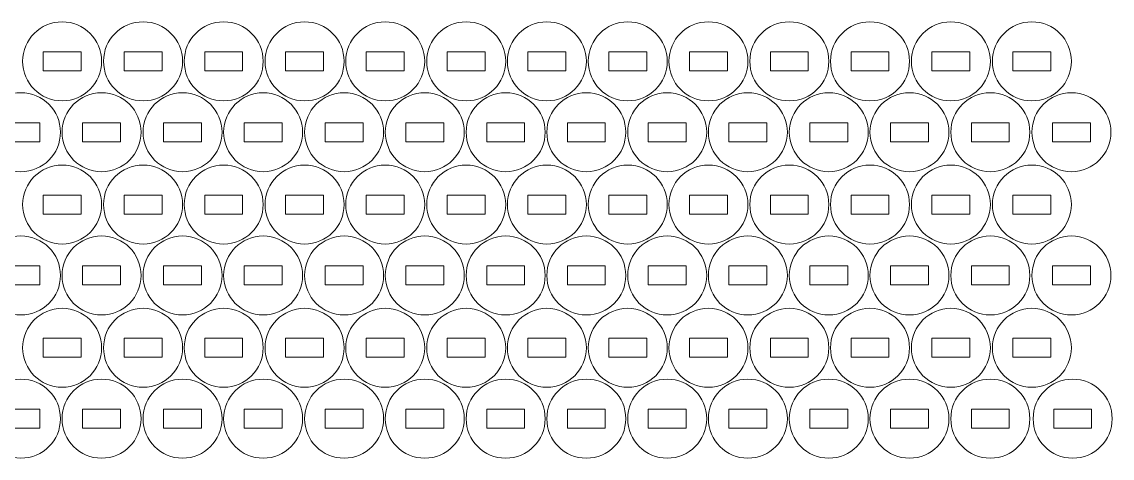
# Model space of a CAD drawing. Header units: millimetres. Extents: x -356 to 356, y -196 to 196.
# Drawn here: x 168.8 to 341.3, y -195.8 to -126.8 of the extents above; entities that cross this region are included whole.
import ezdxf

# ---------------------------------------------------------------- set-up
doc = ezdxf.new("R2010")
doc.units = ezdxf.units.MM
doc.header["$MEASUREMENT"] = 0
doc.layers.add('Camada 1', color=7, linetype='Continuous')

msp = doc.modelspace()

# ---------------------------------------------------------------- linework, layer by layer
at = {"layer": 'Camada 1', "lineweight": 20}
for points in [[(175.1544, -126.773), (178.6061, -126.773), (181.4044, -129.5713), (181.4044, -133.023), (181.4044, -133.023), (181.4044, -136.4747), (178.6061, -139.273), (175.1544, -139.273), (175.1544, -139.273), (171.7027, -139.273), (168.9044, -136.4747), (168.9044, -133.023), (168.9044, -133.023), (168.9044, -129.5713), (171.7027, -126.773), (175.1544, -126.773)], [(187.9593, -126.773), (191.411, -126.773), (194.2093, -129.5713), (194.2093, -133.023), (194.2093, -133.023), (194.2093, -136.4747), (191.411, -139.273), (187.9593, -139.273), (187.9593, -139.273), (184.5076, -139.273), (181.7093, -136.4747), (181.7093, -133.023), (181.7093, -133.023), (181.7093, -129.5713), (184.5076, -126.773), (187.9593, -126.773)], [(200.7198, -126.773), (204.1715, -126.773), (206.9698, -129.5713), (206.9698, -133.023), (206.9698, -133.023), (206.9698, -136.4747), (204.1715, -139.273), (200.7198, -139.273), (200.7198, -139.273), (197.2681, -139.273), (194.4698, -136.4747), (194.4698, -133.023), (194.4698, -133.023), (194.4698, -129.5713), (197.2681, -126.773), (200.7198, -126.773)], [(213.5247, -126.773), (216.9764, -126.773), (219.7747, -129.5713), (219.7747, -133.023), (219.7747, -133.023), (219.7747, -136.4747), (216.9764, -139.273), (213.5247, -139.273), (213.5247, -139.273), (210.073, -139.273), (207.2747, -136.4747), (207.2747, -133.023), (207.2747, -133.023), (207.2747, -129.5713), (210.073, -126.773), (213.5247, -126.773)], [(226.2852, -126.773), (229.7369, -126.773), (232.5352, -129.5713), (232.5352, -133.023), (232.5352, -133.023), (232.5352, -136.4747), (229.7369, -139.273), (226.2852, -139.273), (226.2852, -139.273), (222.8335, -139.273), (220.0352, -136.4747), (220.0352, -133.023), (220.0352, -133.023), (220.0352, -129.5713), (222.8335, -126.773), (226.2852, -126.773)], [(239.0901, -126.773), (242.5418, -126.773), (245.3401, -129.5713), (245.3401, -133.023), (245.3401, -133.023), (245.3401, -136.4747), (242.5418, -139.273), (239.0901, -139.273), (239.0901, -139.273), (235.6384, -139.273), (232.8401, -136.4747), (232.8401, -133.023), (232.8401, -133.023), (232.8401, -129.5713), (235.6384, -126.773), (239.0901, -126.773)], [(251.8506, -126.773), (255.3023, -126.773), (258.1006, -129.5713), (258.1006, -133.023), (258.1006, -133.023), (258.1006, -136.4747), (255.3023, -139.273), (251.8506, -139.273), (251.8506, -139.273), (248.3989, -139.273), (245.6006, -136.4747), (245.6006, -133.023), (245.6006, -133.023), (245.6006, -129.5713), (248.3989, -126.773), (251.8506, -126.773)], [(264.6555, -126.773), (268.1072, -126.773), (270.9055, -129.5713), (270.9055, -133.023), (270.9055, -133.023), (270.9055, -136.4747), (268.1072, -139.273), (264.6555, -139.273), (264.6555, -139.273), (261.2038, -139.273), (258.4055, -136.4747), (258.4055, -133.023), (258.4055, -133.023), (258.4055, -129.5713), (261.2038, -126.773), (264.6555, -126.773)], [(277.416, -126.773), (280.8677, -126.773), (283.666, -129.5713), (283.666, -133.023), (283.666, -133.023), (283.666, -136.4747), (280.8677, -139.273), (277.416, -139.273), (277.416, -139.273), (273.9643, -139.273), (271.166, -136.4747), (271.166, -133.023), (271.166, -133.023), (271.166, -129.5713), (273.9643, -126.773), (277.416, -126.773)], [(290.2209, -126.773), (293.6726, -126.773), (296.4709, -129.5713), (296.4709, -133.023), (296.4709, -133.023), (296.4709, -136.4747), (293.6726, -139.273), (290.2209, -139.273), (290.2209, -139.273), (286.7692, -139.273), (283.9709, -136.4747), (283.9709, -133.023), (283.9709, -133.023), (283.9709, -129.5713), (286.7692, -126.773), (290.2209, -126.773)], [(302.9814, -126.773), (306.4331, -126.773), (309.2314, -129.5713), (309.2314, -133.023), (309.2314, -133.023), (309.2314, -136.4747), (306.4331, -139.273), (302.9814, -139.273), (302.9814, -139.273), (299.5297, -139.273), (296.7314, -136.4747), (296.7314, -133.023), (296.7314, -133.023), (296.7314, -129.5713), (299.5297, -126.773), (302.9814, -126.773)], [(315.7863, -126.773), (319.238, -126.773), (322.0363, -129.5713), (322.0363, -133.023), (322.0363, -133.023), (322.0363, -136.4747), (319.238, -139.273), (315.7863, -139.273), (315.7863, -139.273), (312.3346, -139.273), (309.5363, -136.4747), (309.5363, -133.023), (309.5363, -133.023), (309.5363, -129.5713), (312.3346, -126.773), (315.7863, -126.773)], [(328.6087, -126.773), (332.0604, -126.773), (334.8587, -129.5713), (334.8587, -133.023), (334.8587, -133.023), (334.8587, -136.4747), (332.0604, -139.273), (328.6087, -139.273), (328.6087, -139.273), (325.157, -139.273), (322.3587, -136.4747), (322.3587, -133.023), (322.3587, -133.023), (322.3587, -129.5713), (325.157, -126.773), (328.6087, -126.773)], [(172.1544, -131.523), (172.1544, -131.523), (178.1544, -131.523), (178.1544, -131.523), (178.1544, -131.523), (178.1544, -131.523), (178.1544, -134.523), (178.1544, -134.523), (178.1544, -134.523), (178.1544, -134.523), (172.1544, -134.523), (172.1544, -134.523), (172.1544, -134.523), (172.1544, -134.523), (172.1544, -131.523), (172.1544, -131.523)], [(184.9593, -131.523), (184.9593, -131.523), (190.9593, -131.523), (190.9593, -131.523), (190.9593, -131.523), (190.9593, -131.523), (190.9593, -134.523), (190.9593, -134.523), (190.9593, -134.523), (190.9593, -134.523), (184.9593, -134.523), (184.9593, -134.523), (184.9593, -134.523), (184.9593, -134.523), (184.9593, -131.523), (184.9593, -131.523)], [(197.7198, -131.523), (197.7198, -131.523), (203.7198, -131.523), (203.7198, -131.523), (203.7198, -131.523), (203.7198, -131.523), (203.7198, -134.523), (203.7198, -134.523), (203.7198, -134.523), (203.7198, -134.523), (197.7198, -134.523), (197.7198, -134.523), (197.7198, -134.523), (197.7198, -134.523), (197.7198, -131.523), (197.7198, -131.523)], [(210.5247, -131.523), (210.5247, -131.523), (216.5247, -131.523), (216.5247, -131.523), (216.5247, -131.523), (216.5247, -131.523), (216.5247, -134.523), (216.5247, -134.523), (216.5247, -134.523), (216.5247, -134.523), (210.5247, -134.523), (210.5247, -134.523), (210.5247, -134.523), (210.5247, -134.523), (210.5247, -131.523), (210.5247, -131.523)], [(223.2852, -131.523), (223.2852, -131.523), (229.2852, -131.523), (229.2852, -131.523), (229.2852, -131.523), (229.2852, -131.523), (229.2852, -134.523), (229.2852, -134.523), (229.2852, -134.523), (229.2852, -134.523), (223.2852, -134.523), (223.2852, -134.523), (223.2852, -134.523), (223.2852, -134.523), (223.2852, -131.523), (223.2852, -131.523)], [(236.0901, -131.523), (236.0901, -131.523), (242.0901, -131.523), (242.0901, -131.523), (242.0901, -131.523), (242.0901, -131.523), (242.0901, -134.523), (242.0901, -134.523), (242.0901, -134.523), (242.0901, -134.523), (236.0901, -134.523), (236.0901, -134.523), (236.0901, -134.523), (236.0901, -134.523), (236.0901, -131.523), (236.0901, -131.523)], [(248.8506, -131.523), (248.8506, -131.523), (254.8506, -131.523), (254.8506, -131.523), (254.8506, -131.523), (254.8506, -131.523), (254.8506, -134.523), (254.8506, -134.523), (254.8506, -134.523), (254.8506, -134.523), (248.8506, -134.523), (248.8506, -134.523), (248.8506, -134.523), (248.8506, -134.523), (248.8506, -131.523), (248.8506, -131.523)], [(261.6555, -131.523), (261.6555, -131.523), (267.6555, -131.523), (267.6555, -131.523), (267.6555, -131.523), (267.6555, -131.523), (267.6555, -134.523), (267.6555, -134.523), (267.6555, -134.523), (267.6555, -134.523), (261.6555, -134.523), (261.6555, -134.523), (261.6555, -134.523), (261.6555, -134.523), (261.6555, -131.523), (261.6555, -131.523)], [(274.416, -131.523), (274.416, -131.523), (280.416, -131.523), (280.416, -131.523), (280.416, -131.523), (280.416, -131.523), (280.416, -134.523), (280.416, -134.523), (280.416, -134.523), (280.416, -134.523), (274.416, -134.523), (274.416, -134.523), (274.416, -134.523), (274.416, -134.523), (274.416, -131.523), (274.416, -131.523)], [(287.2209, -131.523), (287.2209, -131.523), (293.2209, -131.523), (293.2209, -131.523), (293.2209, -131.523), (293.2209, -131.523), (293.2209, -134.523), (293.2209, -134.523), (293.2209, -134.523), (293.2209, -134.523), (287.2209, -134.523), (287.2209, -134.523), (287.2209, -134.523), (287.2209, -134.523), (287.2209, -131.523), (287.2209, -131.523)], [(299.9814, -131.523), (299.9814, -131.523), (305.9814, -131.523), (305.9814, -131.523), (305.9814, -131.523), (305.9814, -131.523), (305.9814, -134.523), (305.9814, -134.523), (305.9814, -134.523), (305.9814, -134.523), (299.9814, -134.523), (299.9814, -134.523), (299.9814, -134.523), (299.9814, -134.523), (299.9814, -131.523), (299.9814, -131.523)], [(312.7863, -131.523), (312.7863, -131.523), (318.7863, -131.523), (318.7863, -131.523), (318.7863, -131.523), (318.7863, -131.523), (318.7863, -134.523), (318.7863, -134.523), (318.7863, -134.523), (318.7863, -134.523), (312.7863, -134.523), (312.7863, -134.523), (312.7863, -134.523), (312.7863, -134.523), (312.7863, -131.523), (312.7863, -131.523)], [(325.6087, -131.523), (325.6087, -131.523), (331.6087, -131.523), (331.6087, -131.523), (331.6087, -131.523), (331.6087, -131.523), (331.6087, -134.523), (331.6087, -134.523), (331.6087, -134.523), (331.6087, -134.523), (325.6087, -134.523), (325.6087, -134.523), (325.6087, -134.523), (325.6087, -134.523), (325.6087, -131.523), (325.6087, -131.523)], [(168.6381, -137.9913), (172.0898, -137.9913), (174.8881, -140.7896), (174.8881, -144.2413), (174.8881, -144.2413), (174.8881, -147.693), (172.0898, -150.4913), (168.6381, -150.4913), (168.6381, -150.4913), (165.1864, -150.4913), (162.3881, -147.693), (162.3881, -144.2413), (162.3881, -144.2413), (162.3881, -140.7896), (165.1864, -137.9913), (168.6381, -137.9913)], [(181.3986, -137.9913), (184.8503, -137.9913), (187.6486, -140.7896), (187.6486, -144.2413), (187.6486, -144.2413), (187.6486, -147.693), (184.8503, -150.4913), (181.3986, -150.4913), (181.3986, -150.4913), (177.9469, -150.4913), (175.1486, -147.693), (175.1486, -144.2413), (175.1486, -144.2413), (175.1486, -140.7896), (177.9469, -137.9913), (181.3986, -137.9913)], [(194.2035, -137.9913), (197.6552, -137.9913), (200.4535, -140.7896), (200.4535, -144.2413), (200.4535, -144.2413), (200.4535, -147.693), (197.6552, -150.4913), (194.2035, -150.4913), (194.2035, -150.4913), (190.7518, -150.4913), (187.9535, -147.693), (187.9535, -144.2413), (187.9535, -144.2413), (187.9535, -140.7896), (190.7518, -137.9913), (194.2035, -137.9913)], [(206.964, -137.9913), (210.4157, -137.9913), (213.214, -140.7896), (213.214, -144.2413), (213.214, -144.2413), (213.214, -147.693), (210.4157, -150.4913), (206.964, -150.4913), (206.964, -150.4913), (203.5123, -150.4913), (200.714, -147.693), (200.714, -144.2413), (200.714, -144.2413), (200.714, -140.7896), (203.5123, -137.9913), (206.964, -137.9913)], [(219.7689, -137.9913), (223.2206, -137.9913), (226.0189, -140.7896), (226.0189, -144.2413), (226.0189, -144.2413), (226.0189, -147.693), (223.2206, -150.4913), (219.7689, -150.4913), (219.7689, -150.4913), (216.3172, -150.4913), (213.5189, -147.693), (213.5189, -144.2413), (213.5189, -144.2413), (213.5189, -140.7896), (216.3172, -137.9913), (219.7689, -137.9913)], [(232.5294, -137.9913), (235.9811, -137.9913), (238.7794, -140.7896), (238.7794, -144.2413), (238.7794, -144.2413), (238.7794, -147.693), (235.9811, -150.4913), (232.5294, -150.4913), (232.5294, -150.4913), (229.0777, -150.4913), (226.2794, -147.693), (226.2794, -144.2413), (226.2794, -144.2413), (226.2794, -140.7896), (229.0777, -137.9913), (232.5294, -137.9913)], [(245.3343, -137.9913), (248.786, -137.9913), (251.5843, -140.7896), (251.5843, -144.2413), (251.5843, -144.2413), (251.5843, -147.693), (248.786, -150.4913), (245.3343, -150.4913), (245.3343, -150.4913), (241.8826, -150.4913), (239.0843, -147.693), (239.0843, -144.2413), (239.0843, -144.2413), (239.0843, -140.7896), (241.8826, -137.9913), (245.3343, -137.9913)], [(258.0948, -137.9913), (261.5465, -137.9913), (264.3448, -140.7896), (264.3448, -144.2413), (264.3448, -144.2413), (264.3448, -147.693), (261.5465, -150.4913), (258.0948, -150.4913), (258.0948, -150.4913), (254.6431, -150.4913), (251.8448, -147.693), (251.8448, -144.2413), (251.8448, -144.2413), (251.8448, -140.7896), (254.6431, -137.9913), (258.0948, -137.9913)], [(270.8997, -137.9913), (274.3514, -137.9913), (277.1497, -140.7896), (277.1497, -144.2413), (277.1497, -144.2413), (277.1497, -147.693), (274.3514, -150.4913), (270.8997, -150.4913), (270.8997, -150.4913), (267.448, -150.4913), (264.6497, -147.693), (264.6497, -144.2413), (264.6497, -144.2413), (264.6497, -140.7896), (267.448, -137.9913), (270.8997, -137.9913)], [(283.6602, -137.9913), (287.1119, -137.9913), (289.9102, -140.7896), (289.9102, -144.2413), (289.9102, -144.2413), (289.9102, -147.693), (287.1119, -150.4913), (283.6602, -150.4913), (283.6602, -150.4913), (280.2085, -150.4913), (277.4102, -147.693), (277.4102, -144.2413), (277.4102, -144.2413), (277.4102, -140.7896), (280.2085, -137.9913), (283.6602, -137.9913)], [(296.4651, -137.9913), (299.9168, -137.9913), (302.7151, -140.7896), (302.7151, -144.2413), (302.7151, -144.2413), (302.7151, -147.693), (299.9168, -150.4913), (296.4651, -150.4913), (296.4651, -150.4913), (293.0134, -150.4913), (290.2151, -147.693), (290.2151, -144.2413), (290.2151, -144.2413), (290.2151, -140.7896), (293.0134, -137.9913), (296.4651, -137.9913)], [(309.2256, -137.9913), (312.6773, -137.9913), (315.4756, -140.7896), (315.4756, -144.2413), (315.4756, -144.2413), (315.4756, -147.693), (312.6773, -150.4913), (309.2256, -150.4913), (309.2256, -150.4913), (305.7739, -150.4913), (302.9756, -147.693), (302.9756, -144.2413), (302.9756, -144.2413), (302.9756, -140.7896), (305.7739, -137.9913), (309.2256, -137.9913)], [(322.0305, -137.9913), (325.4822, -137.9913), (328.2805, -140.7896), (328.2805, -144.2413), (328.2805, -144.2413), (328.2805, -147.693), (325.4822, -150.4913), (322.0305, -150.4913), (322.0305, -150.4913), (318.5788, -150.4913), (315.7805, -147.693), (315.7805, -144.2413), (315.7805, -144.2413), (315.7805, -140.7896), (318.5788, -137.9913), (322.0305, -137.9913)], [(334.8529, -137.9913), (338.3046, -137.9913), (341.1029, -140.7896), (341.1029, -144.2413), (341.1029, -144.2413), (341.1029, -147.693), (338.3046, -150.4913), (334.8529, -150.4913), (334.8529, -150.4913), (331.4012, -150.4913), (328.6029, -147.693), (328.6029, -144.2413), (328.6029, -144.2413), (328.6029, -140.7896), (331.4012, -137.9913), (334.8529, -137.9913)], [(165.6381, -142.7413), (165.6381, -142.7413), (171.6381, -142.7413), (171.6381, -142.7413), (171.6381, -142.7413), (171.6381, -142.7413), (171.6381, -145.7413), (171.6381, -145.7413), (171.6381, -145.7413), (171.6381, -145.7413), (165.6381, -145.7413), (165.6381, -145.7413), (165.6381, -145.7413), (165.6381, -145.7413), (165.6381, -142.7413), (165.6381, -142.7413)], [(178.3986, -142.7413), (178.3986, -142.7413), (184.3986, -142.7413), (184.3986, -142.7413), (184.3986, -142.7413), (184.3986, -142.7413), (184.3986, -145.7413), (184.3986, -145.7413), (184.3986, -145.7413), (184.3986, -145.7413), (178.3986, -145.7413), (178.3986, -145.7413), (178.3986, -145.7413), (178.3986, -145.7413), (178.3986, -142.7413), (178.3986, -142.7413)], [(191.2035, -142.7413), (191.2035, -142.7413), (197.2035, -142.7413), (197.2035, -142.7413), (197.2035, -142.7413), (197.2035, -142.7413), (197.2035, -145.7413), (197.2035, -145.7413), (197.2035, -145.7413), (197.2035, -145.7413), (191.2035, -145.7413), (191.2035, -145.7413), (191.2035, -145.7413), (191.2035, -145.7413), (191.2035, -142.7413), (191.2035, -142.7413)], [(203.964, -142.7413), (203.964, -142.7413), (209.964, -142.7413), (209.964, -142.7413), (209.964, -142.7413), (209.964, -142.7413), (209.964, -145.7413), (209.964, -145.7413), (209.964, -145.7413), (209.964, -145.7413), (203.964, -145.7413), (203.964, -145.7413), (203.964, -145.7413), (203.964, -145.7413), (203.964, -142.7413), (203.964, -142.7413)], [(216.7689, -142.7413), (216.7689, -142.7413), (222.7689, -142.7413), (222.7689, -142.7413), (222.7689, -142.7413), (222.7689, -142.7413), (222.7689, -145.7413), (222.7689, -145.7413), (222.7689, -145.7413), (222.7689, -145.7413), (216.7689, -145.7413), (216.7689, -145.7413), (216.7689, -145.7413), (216.7689, -145.7413), (216.7689, -142.7413), (216.7689, -142.7413)], [(229.5294, -142.7413), (229.5294, -142.7413), (235.5294, -142.7413), (235.5294, -142.7413), (235.5294, -142.7413), (235.5294, -142.7413), (235.5294, -145.7413), (235.5294, -145.7413), (235.5294, -145.7413), (235.5294, -145.7413), (229.5294, -145.7413), (229.5294, -145.7413), (229.5294, -145.7413), (229.5294, -145.7413), (229.5294, -142.7413), (229.5294, -142.7413)], [(242.3343, -142.7413), (242.3343, -142.7413), (248.3343, -142.7413), (248.3343, -142.7413), (248.3343, -142.7413), (248.3343, -142.7413), (248.3343, -145.7413), (248.3343, -145.7413), (248.3343, -145.7413), (248.3343, -145.7413), (242.3343, -145.7413), (242.3343, -145.7413), (242.3343, -145.7413), (242.3343, -145.7413), (242.3343, -142.7413), (242.3343, -142.7413)], [(255.0948, -142.7413), (255.0948, -142.7413), (261.0948, -142.7413), (261.0948, -142.7413), (261.0948, -142.7413), (261.0948, -142.7413), (261.0948, -145.7413), (261.0948, -145.7413), (261.0948, -145.7413), (261.0948, -145.7413), (255.0948, -145.7413), (255.0948, -145.7413), (255.0948, -145.7413), (255.0948, -145.7413), (255.0948, -142.7413), (255.0948, -142.7413)], [(267.8997, -142.7413), (267.8997, -142.7413), (273.8997, -142.7413), (273.8997, -142.7413), (273.8997, -142.7413), (273.8997, -142.7413), (273.8997, -145.7413), (273.8997, -145.7413), (273.8997, -145.7413), (273.8997, -145.7413), (267.8997, -145.7413), (267.8997, -145.7413), (267.8997, -145.7413), (267.8997, -145.7413), (267.8997, -142.7413), (267.8997, -142.7413)], [(280.6602, -142.7413), (280.6602, -142.7413), (286.6602, -142.7413), (286.6602, -142.7413), (286.6602, -142.7413), (286.6602, -142.7413), (286.6602, -145.7413), (286.6602, -145.7413), (286.6602, -145.7413), (286.6602, -145.7413), (280.6602, -145.7413), (280.6602, -145.7413), (280.6602, -145.7413), (280.6602, -145.7413), (280.6602, -142.7413), (280.6602, -142.7413)], [(293.4651, -142.7413), (293.4651, -142.7413), (299.4651, -142.7413), (299.4651, -142.7413), (299.4651, -142.7413), (299.4651, -142.7413), (299.4651, -145.7413), (299.4651, -145.7413), (299.4651, -145.7413), (299.4651, -145.7413), (293.4651, -145.7413), (293.4651, -145.7413), (293.4651, -145.7413), (293.4651, -145.7413), (293.4651, -142.7413), (293.4651, -142.7413)], [(306.2256, -142.7413), (306.2256, -142.7413), (312.2256, -142.7413), (312.2256, -142.7413), (312.2256, -142.7413), (312.2256, -142.7413), (312.2256, -145.7413), (312.2256, -145.7413), (312.2256, -145.7413), (312.2256, -145.7413), (306.2256, -145.7413), (306.2256, -145.7413), (306.2256, -145.7413), (306.2256, -145.7413), (306.2256, -142.7413), (306.2256, -142.7413)], [(319.0305, -142.7413), (319.0305, -142.7413), (325.0305, -142.7413), (325.0305, -142.7413), (325.0305, -142.7413), (325.0305, -142.7413), (325.0305, -145.7413), (325.0305, -145.7413), (325.0305, -145.7413), (325.0305, -145.7413), (319.0305, -145.7413), (319.0305, -145.7413), (319.0305, -145.7413), (319.0305, -145.7413), (319.0305, -142.7413), (319.0305, -142.7413)], [(331.8529, -142.7413), (331.8529, -142.7413), (337.8529, -142.7413), (337.8529, -142.7413), (337.8529, -142.7413), (337.8529, -142.7413), (337.8529, -145.7413), (337.8529, -145.7413), (337.8529, -145.7413), (337.8529, -145.7413), (331.8529, -145.7413), (331.8529, -145.7413), (331.8529, -145.7413), (331.8529, -145.7413), (331.8529, -142.7413), (331.8529, -142.7413)], [(175.1544, -149.4396), (178.6061, -149.4396), (181.4044, -152.2379), (181.4044, -155.6896), (181.4044, -155.6896), (181.4044, -159.1413), (178.6061, -161.9396), (175.1544, -161.9396), (175.1544, -161.9396), (171.7027, -161.9396), (168.9044, -159.1413), (168.9044, -155.6896), (168.9044, -155.6896), (168.9044, -152.2379), (171.7027, -149.4396), (175.1544, -149.4396)], [(187.9593, -149.4396), (191.411, -149.4396), (194.2093, -152.2379), (194.2093, -155.6896), (194.2093, -155.6896), (194.2093, -159.1413), (191.411, -161.9396), (187.9593, -161.9396), (187.9593, -161.9396), (184.5076, -161.9396), (181.7093, -159.1413), (181.7093, -155.6896), (181.7093, -155.6896), (181.7093, -152.2379), (184.5076, -149.4396), (187.9593, -149.4396)], [(200.7198, -149.4396), (204.1715, -149.4396), (206.9698, -152.2379), (206.9698, -155.6896), (206.9698, -155.6896), (206.9698, -159.1413), (204.1715, -161.9396), (200.7198, -161.9396), (200.7198, -161.9396), (197.2681, -161.9396), (194.4698, -159.1413), (194.4698, -155.6896), (194.4698, -155.6896), (194.4698, -152.2379), (197.2681, -149.4396), (200.7198, -149.4396)], [(213.5247, -149.4396), (216.9764, -149.4396), (219.7747, -152.2379), (219.7747, -155.6896), (219.7747, -155.6896), (219.7747, -159.1413), (216.9764, -161.9396), (213.5247, -161.9396), (213.5247, -161.9396), (210.073, -161.9396), (207.2747, -159.1413), (207.2747, -155.6896), (207.2747, -155.6896), (207.2747, -152.2379), (210.073, -149.4396), (213.5247, -149.4396)], [(226.2852, -149.4396), (229.7369, -149.4396), (232.5352, -152.2379), (232.5352, -155.6896), (232.5352, -155.6896), (232.5352, -159.1413), (229.7369, -161.9396), (226.2852, -161.9396), (226.2852, -161.9396), (222.8335, -161.9396), (220.0352, -159.1413), (220.0352, -155.6896), (220.0352, -155.6896), (220.0352, -152.2379), (222.8335, -149.4396), (226.2852, -149.4396)], [(239.0901, -149.4396), (242.5418, -149.4396), (245.3401, -152.2379), (245.3401, -155.6896), (245.3401, -155.6896), (245.3401, -159.1413), (242.5418, -161.9396), (239.0901, -161.9396), (239.0901, -161.9396), (235.6384, -161.9396), (232.8401, -159.1413), (232.8401, -155.6896), (232.8401, -155.6896), (232.8401, -152.2379), (235.6384, -149.4396), (239.0901, -149.4396)], [(251.8506, -149.4396), (255.3023, -149.4396), (258.1006, -152.2379), (258.1006, -155.6896), (258.1006, -155.6896), (258.1006, -159.1413), (255.3023, -161.9396), (251.8506, -161.9396), (251.8506, -161.9396), (248.3989, -161.9396), (245.6006, -159.1413), (245.6006, -155.6896), (245.6006, -155.6896), (245.6006, -152.2379), (248.3989, -149.4396), (251.8506, -149.4396)], [(264.6555, -149.4396), (268.1072, -149.4396), (270.9055, -152.2379), (270.9055, -155.6896), (270.9055, -155.6896), (270.9055, -159.1413), (268.1072, -161.9396), (264.6555, -161.9396), (264.6555, -161.9396), (261.2038, -161.9396), (258.4055, -159.1413), (258.4055, -155.6896), (258.4055, -155.6896), (258.4055, -152.2379), (261.2038, -149.4396), (264.6555, -149.4396)], [(277.416, -149.4396), (280.8677, -149.4396), (283.666, -152.2379), (283.666, -155.6896), (283.666, -155.6896), (283.666, -159.1413), (280.8677, -161.9396), (277.416, -161.9396), (277.416, -161.9396), (273.9643, -161.9396), (271.166, -159.1413), (271.166, -155.6896), (271.166, -155.6896), (271.166, -152.2379), (273.9643, -149.4396), (277.416, -149.4396)], [(290.2209, -149.4396), (293.6726, -149.4396), (296.4709, -152.2379), (296.4709, -155.6896), (296.4709, -155.6896), (296.4709, -159.1413), (293.6726, -161.9396), (290.2209, -161.9396), (290.2209, -161.9396), (286.7692, -161.9396), (283.9709, -159.1413), (283.9709, -155.6896), (283.9709, -155.6896), (283.9709, -152.2379), (286.7692, -149.4396), (290.2209, -149.4396)], [(302.9814, -149.4396), (306.4331, -149.4396), (309.2314, -152.2379), (309.2314, -155.6896), (309.2314, -155.6896), (309.2314, -159.1413), (306.4331, -161.9396), (302.9814, -161.9396), (302.9814, -161.9396), (299.5297, -161.9396), (296.7314, -159.1413), (296.7314, -155.6896), (296.7314, -155.6896), (296.7314, -152.2379), (299.5297, -149.4396), (302.9814, -149.4396)], [(315.7863, -149.4396), (319.238, -149.4396), (322.0363, -152.2379), (322.0363, -155.6896), (322.0363, -155.6896), (322.0363, -159.1413), (319.238, -161.9396), (315.7863, -161.9396), (315.7863, -161.9396), (312.3346, -161.9396), (309.5363, -159.1413), (309.5363, -155.6896), (309.5363, -155.6896), (309.5363, -152.2379), (312.3346, -149.4396), (315.7863, -149.4396)], [(328.6087, -149.4396), (332.0604, -149.4396), (334.8587, -152.2379), (334.8587, -155.6896), (334.8587, -155.6896), (334.8587, -159.1413), (332.0604, -161.9396), (328.6087, -161.9396), (328.6087, -161.9396), (325.157, -161.9396), (322.3587, -159.1413), (322.3587, -155.6896), (322.3587, -155.6896), (322.3587, -152.2379), (325.157, -149.4396), (328.6087, -149.4396)], [(172.1544, -154.1896), (172.1544, -154.1896), (178.1544, -154.1896), (178.1544, -154.1896), (178.1544, -154.1896), (178.1544, -154.1896), (178.1544, -157.1896), (178.1544, -157.1896), (178.1544, -157.1896), (178.1544, -157.1896), (172.1544, -157.1896), (172.1544, -157.1896), (172.1544, -157.1896), (172.1544, -157.1896), (172.1544, -154.1896), (172.1544, -154.1896)], [(184.9593, -154.1896), (184.9593, -154.1896), (190.9593, -154.1896), (190.9593, -154.1896), (190.9593, -154.1896), (190.9593, -154.1896), (190.9593, -157.1896), (190.9593, -157.1896), (190.9593, -157.1896), (190.9593, -157.1896), (184.9593, -157.1896), (184.9593, -157.1896), (184.9593, -157.1896), (184.9593, -157.1896), (184.9593, -154.1896), (184.9593, -154.1896)], [(197.7198, -154.1896), (197.7198, -154.1896), (203.7198, -154.1896), (203.7198, -154.1896), (203.7198, -154.1896), (203.7198, -154.1896), (203.7198, -157.1896), (203.7198, -157.1896), (203.7198, -157.1896), (203.7198, -157.1896), (197.7198, -157.1896), (197.7198, -157.1896), (197.7198, -157.1896), (197.7198, -157.1896), (197.7198, -154.1896), (197.7198, -154.1896)], [(210.5247, -154.1896), (210.5247, -154.1896), (216.5247, -154.1896), (216.5247, -154.1896), (216.5247, -154.1896), (216.5247, -154.1896), (216.5247, -157.1896), (216.5247, -157.1896), (216.5247, -157.1896), (216.5247, -157.1896), (210.5247, -157.1896), (210.5247, -157.1896), (210.5247, -157.1896), (210.5247, -157.1896), (210.5247, -154.1896), (210.5247, -154.1896)], [(223.2852, -154.1896), (223.2852, -154.1896), (229.2852, -154.1896), (229.2852, -154.1896), (229.2852, -154.1896), (229.2852, -154.1896), (229.2852, -157.1896), (229.2852, -157.1896), (229.2852, -157.1896), (229.2852, -157.1896), (223.2852, -157.1896), (223.2852, -157.1896), (223.2852, -157.1896), (223.2852, -157.1896), (223.2852, -154.1896), (223.2852, -154.1896)], [(236.0901, -154.1896), (236.0901, -154.1896), (242.0901, -154.1896), (242.0901, -154.1896), (242.0901, -154.1896), (242.0901, -154.1896), (242.0901, -157.1896), (242.0901, -157.1896), (242.0901, -157.1896), (242.0901, -157.1896), (236.0901, -157.1896), (236.0901, -157.1896), (236.0901, -157.1896), (236.0901, -157.1896), (236.0901, -154.1896), (236.0901, -154.1896)], [(248.8506, -154.1896), (248.8506, -154.1896), (254.8506, -154.1896), (254.8506, -154.1896), (254.8506, -154.1896), (254.8506, -154.1896), (254.8506, -157.1896), (254.8506, -157.1896), (254.8506, -157.1896), (254.8506, -157.1896), (248.8506, -157.1896), (248.8506, -157.1896), (248.8506, -157.1896), (248.8506, -157.1896), (248.8506, -154.1896), (248.8506, -154.1896)], [(261.6555, -154.1896), (261.6555, -154.1896), (267.6555, -154.1896), (267.6555, -154.1896), (267.6555, -154.1896), (267.6555, -154.1896), (267.6555, -157.1896), (267.6555, -157.1896), (267.6555, -157.1896), (267.6555, -157.1896), (261.6555, -157.1896), (261.6555, -157.1896), (261.6555, -157.1896), (261.6555, -157.1896), (261.6555, -154.1896), (261.6555, -154.1896)], [(274.416, -154.1896), (274.416, -154.1896), (280.416, -154.1896), (280.416, -154.1896), (280.416, -154.1896), (280.416, -154.1896), (280.416, -157.1896), (280.416, -157.1896), (280.416, -157.1896), (280.416, -157.1896), (274.416, -157.1896), (274.416, -157.1896), (274.416, -157.1896), (274.416, -157.1896), (274.416, -154.1896), (274.416, -154.1896)], [(287.2209, -154.1896), (287.2209, -154.1896), (293.2209, -154.1896), (293.2209, -154.1896), (293.2209, -154.1896), (293.2209, -154.1896), (293.2209, -157.1896), (293.2209, -157.1896), (293.2209, -157.1896), (293.2209, -157.1896), (287.2209, -157.1896), (287.2209, -157.1896), (287.2209, -157.1896), (287.2209, -157.1896), (287.2209, -154.1896), (287.2209, -154.1896)], [(299.9814, -154.1896), (299.9814, -154.1896), (305.9814, -154.1896), (305.9814, -154.1896), (305.9814, -154.1896), (305.9814, -154.1896), (305.9814, -157.1896), (305.9814, -157.1896), (305.9814, -157.1896), (305.9814, -157.1896), (299.9814, -157.1896), (299.9814, -157.1896), (299.9814, -157.1896), (299.9814, -157.1896), (299.9814, -154.1896), (299.9814, -154.1896)], [(312.7863, -154.1896), (312.7863, -154.1896), (318.7863, -154.1896), (318.7863, -154.1896), (318.7863, -154.1896), (318.7863, -154.1896), (318.7863, -157.1896), (318.7863, -157.1896), (318.7863, -157.1896), (318.7863, -157.1896), (312.7863, -157.1896), (312.7863, -157.1896), (312.7863, -157.1896), (312.7863, -157.1896), (312.7863, -154.1896), (312.7863, -154.1896)], [(325.6087, -154.1896), (325.6087, -154.1896), (331.6087, -154.1896), (331.6087, -154.1896), (331.6087, -154.1896), (331.6087, -154.1896), (331.6087, -157.1896), (331.6087, -157.1896), (331.6087, -157.1896), (331.6087, -157.1896), (325.6087, -157.1896), (325.6087, -157.1896), (325.6087, -157.1896), (325.6087, -157.1896), (325.6087, -154.1896), (325.6087, -154.1896)], [(168.6381, -160.6579), (172.0898, -160.6579), (174.8881, -163.4562), (174.8881, -166.9079), (174.8881, -166.9079), (174.8881, -170.3596), (172.0898, -173.1579), (168.6381, -173.1579), (168.6381, -173.1579), (165.1864, -173.1579), (162.3881, -170.3596), (162.3881, -166.9079), (162.3881, -166.9079), (162.3881, -163.4562), (165.1864, -160.6579), (168.6381, -160.6579)], [(181.3986, -160.6579), (184.8503, -160.6579), (187.6486, -163.4562), (187.6486, -166.9079), (187.6486, -166.9079), (187.6486, -170.3596), (184.8503, -173.1579), (181.3986, -173.1579), (181.3986, -173.1579), (177.9469, -173.1579), (175.1486, -170.3596), (175.1486, -166.9079), (175.1486, -166.9079), (175.1486, -163.4562), (177.9469, -160.6579), (181.3986, -160.6579)], [(194.2035, -160.6579), (197.6552, -160.6579), (200.4535, -163.4562), (200.4535, -166.9079), (200.4535, -166.9079), (200.4535, -170.3596), (197.6552, -173.1579), (194.2035, -173.1579), (194.2035, -173.1579), (190.7518, -173.1579), (187.9535, -170.3596), (187.9535, -166.9079), (187.9535, -166.9079), (187.9535, -163.4562), (190.7518, -160.6579), (194.2035, -160.6579)], [(206.964, -160.6579), (210.4157, -160.6579), (213.214, -163.4562), (213.214, -166.9079), (213.214, -166.9079), (213.214, -170.3596), (210.4157, -173.1579), (206.964, -173.1579), (206.964, -173.1579), (203.5123, -173.1579), (200.714, -170.3596), (200.714, -166.9079), (200.714, -166.9079), (200.714, -163.4562), (203.5123, -160.6579), (206.964, -160.6579)], [(219.7689, -160.6579), (223.2206, -160.6579), (226.0189, -163.4562), (226.0189, -166.9079), (226.0189, -166.9079), (226.0189, -170.3596), (223.2206, -173.1579), (219.7689, -173.1579), (219.7689, -173.1579), (216.3172, -173.1579), (213.5189, -170.3596), (213.5189, -166.9079), (213.5189, -166.9079), (213.5189, -163.4562), (216.3172, -160.6579), (219.7689, -160.6579)], [(232.5294, -160.6579), (235.9811, -160.6579), (238.7794, -163.4562), (238.7794, -166.9079), (238.7794, -166.9079), (238.7794, -170.3596), (235.9811, -173.1579), (232.5294, -173.1579), (232.5294, -173.1579), (229.0777, -173.1579), (226.2794, -170.3596), (226.2794, -166.9079), (226.2794, -166.9079), (226.2794, -163.4562), (229.0777, -160.6579), (232.5294, -160.6579)], [(245.3343, -160.6579), (248.786, -160.6579), (251.5843, -163.4562), (251.5843, -166.9079), (251.5843, -166.9079), (251.5843, -170.3596), (248.786, -173.1579), (245.3343, -173.1579), (245.3343, -173.1579), (241.8826, -173.1579), (239.0843, -170.3596), (239.0843, -166.9079), (239.0843, -166.9079), (239.0843, -163.4562), (241.8826, -160.6579), (245.3343, -160.6579)], [(258.0948, -160.6579), (261.5465, -160.6579), (264.3448, -163.4562), (264.3448, -166.9079), (264.3448, -166.9079), (264.3448, -170.3596), (261.5465, -173.1579), (258.0948, -173.1579), (258.0948, -173.1579), (254.6431, -173.1579), (251.8448, -170.3596), (251.8448, -166.9079), (251.8448, -166.9079), (251.8448, -163.4562), (254.6431, -160.6579), (258.0948, -160.6579)], [(270.8997, -160.6579), (274.3514, -160.6579), (277.1497, -163.4562), (277.1497, -166.9079), (277.1497, -166.9079), (277.1497, -170.3596), (274.3514, -173.1579), (270.8997, -173.1579), (270.8997, -173.1579), (267.448, -173.1579), (264.6497, -170.3596), (264.6497, -166.9079), (264.6497, -166.9079), (264.6497, -163.4562), (267.448, -160.6579), (270.8997, -160.6579)], [(283.6602, -160.6579), (287.1119, -160.6579), (289.9102, -163.4562), (289.9102, -166.9079), (289.9102, -166.9079), (289.9102, -170.3596), (287.1119, -173.1579), (283.6602, -173.1579), (283.6602, -173.1579), (280.2085, -173.1579), (277.4102, -170.3596), (277.4102, -166.9079), (277.4102, -166.9079), (277.4102, -163.4562), (280.2085, -160.6579), (283.6602, -160.6579)], [(296.4651, -160.6579), (299.9168, -160.6579), (302.7151, -163.4562), (302.7151, -166.9079), (302.7151, -166.9079), (302.7151, -170.3596), (299.9168, -173.1579), (296.4651, -173.1579), (296.4651, -173.1579), (293.0134, -173.1579), (290.2151, -170.3596), (290.2151, -166.9079), (290.2151, -166.9079), (290.2151, -163.4562), (293.0134, -160.6579), (296.4651, -160.6579)], [(309.2256, -160.6579), (312.6773, -160.6579), (315.4756, -163.4562), (315.4756, -166.9079), (315.4756, -166.9079), (315.4756, -170.3596), (312.6773, -173.1579), (309.2256, -173.1579), (309.2256, -173.1579), (305.7739, -173.1579), (302.9756, -170.3596), (302.9756, -166.9079), (302.9756, -166.9079), (302.9756, -163.4562), (305.7739, -160.6579), (309.2256, -160.6579)], [(322.0305, -160.6579), (325.4822, -160.6579), (328.2805, -163.4562), (328.2805, -166.9079), (328.2805, -166.9079), (328.2805, -170.3596), (325.4822, -173.1579), (322.0305, -173.1579), (322.0305, -173.1579), (318.5788, -173.1579), (315.7805, -170.3596), (315.7805, -166.9079), (315.7805, -166.9079), (315.7805, -163.4562), (318.5788, -160.6579), (322.0305, -160.6579)], [(334.8529, -160.6579), (338.3046, -160.6579), (341.1029, -163.4562), (341.1029, -166.9079), (341.1029, -166.9079), (341.1029, -170.3596), (338.3046, -173.1579), (334.8529, -173.1579), (334.8529, -173.1579), (331.4012, -173.1579), (328.6029, -170.3596), (328.6029, -166.9079), (328.6029, -166.9079), (328.6029, -163.4562), (331.4012, -160.6579), (334.8529, -160.6579)], [(165.6381, -165.4079), (165.6381, -165.4079), (171.6381, -165.4079), (171.6381, -165.4079), (171.6381, -165.4079), (171.6381, -165.4079), (171.6381, -168.4079), (171.6381, -168.4079), (171.6381, -168.4079), (171.6381, -168.4079), (165.6381, -168.4079), (165.6381, -168.4079), (165.6381, -168.4079), (165.6381, -168.4079), (165.6381, -165.4079), (165.6381, -165.4079)], [(178.3986, -165.4079), (178.3986, -165.4079), (184.3986, -165.4079), (184.3986, -165.4079), (184.3986, -165.4079), (184.3986, -165.4079), (184.3986, -168.4079), (184.3986, -168.4079), (184.3986, -168.4079), (184.3986, -168.4079), (178.3986, -168.4079), (178.3986, -168.4079), (178.3986, -168.4079), (178.3986, -168.4079), (178.3986, -165.4079), (178.3986, -165.4079)], [(191.2035, -165.4079), (191.2035, -165.4079), (197.2035, -165.4079), (197.2035, -165.4079), (197.2035, -165.4079), (197.2035, -165.4079), (197.2035, -168.4079), (197.2035, -168.4079), (197.2035, -168.4079), (197.2035, -168.4079), (191.2035, -168.4079), (191.2035, -168.4079), (191.2035, -168.4079), (191.2035, -168.4079), (191.2035, -165.4079), (191.2035, -165.4079)], [(203.964, -165.4079), (203.964, -165.4079), (209.964, -165.4079), (209.964, -165.4079), (209.964, -165.4079), (209.964, -165.4079), (209.964, -168.4079), (209.964, -168.4079), (209.964, -168.4079), (209.964, -168.4079), (203.964, -168.4079), (203.964, -168.4079), (203.964, -168.4079), (203.964, -168.4079), (203.964, -165.4079), (203.964, -165.4079)], [(216.7689, -165.4079), (216.7689, -165.4079), (222.7689, -165.4079), (222.7689, -165.4079), (222.7689, -165.4079), (222.7689, -165.4079), (222.7689, -168.4079), (222.7689, -168.4079), (222.7689, -168.4079), (222.7689, -168.4079), (216.7689, -168.4079), (216.7689, -168.4079), (216.7689, -168.4079), (216.7689, -168.4079), (216.7689, -165.4079), (216.7689, -165.4079)], [(229.5294, -165.4079), (229.5294, -165.4079), (235.5294, -165.4079), (235.5294, -165.4079), (235.5294, -165.4079), (235.5294, -165.4079), (235.5294, -168.4079), (235.5294, -168.4079), (235.5294, -168.4079), (235.5294, -168.4079), (229.5294, -168.4079), (229.5294, -168.4079), (229.5294, -168.4079), (229.5294, -168.4079), (229.5294, -165.4079), (229.5294, -165.4079)], [(242.3343, -165.4079), (242.3343, -165.4079), (248.3343, -165.4079), (248.3343, -165.4079), (248.3343, -165.4079), (248.3343, -165.4079), (248.3343, -168.4079), (248.3343, -168.4079), (248.3343, -168.4079), (248.3343, -168.4079), (242.3343, -168.4079), (242.3343, -168.4079), (242.3343, -168.4079), (242.3343, -168.4079), (242.3343, -165.4079), (242.3343, -165.4079)], [(255.0948, -165.4079), (255.0948, -165.4079), (261.0948, -165.4079), (261.0948, -165.4079), (261.0948, -165.4079), (261.0948, -165.4079), (261.0948, -168.4079), (261.0948, -168.4079), (261.0948, -168.4079), (261.0948, -168.4079), (255.0948, -168.4079), (255.0948, -168.4079), (255.0948, -168.4079), (255.0948, -168.4079), (255.0948, -165.4079), (255.0948, -165.4079)], [(267.8997, -165.4079), (267.8997, -165.4079), (273.8997, -165.4079), (273.8997, -165.4079), (273.8997, -165.4079), (273.8997, -165.4079), (273.8997, -168.4079), (273.8997, -168.4079), (273.8997, -168.4079), (273.8997, -168.4079), (267.8997, -168.4079), (267.8997, -168.4079), (267.8997, -168.4079), (267.8997, -168.4079), (267.8997, -165.4079), (267.8997, -165.4079)], [(280.6602, -165.4079), (280.6602, -165.4079), (286.6602, -165.4079), (286.6602, -165.4079), (286.6602, -165.4079), (286.6602, -165.4079), (286.6602, -168.4079), (286.6602, -168.4079), (286.6602, -168.4079), (286.6602, -168.4079), (280.6602, -168.4079), (280.6602, -168.4079), (280.6602, -168.4079), (280.6602, -168.4079), (280.6602, -165.4079), (280.6602, -165.4079)], [(293.4651, -165.4079), (293.4651, -165.4079), (299.4651, -165.4079), (299.4651, -165.4079), (299.4651, -165.4079), (299.4651, -165.4079), (299.4651, -168.4079), (299.4651, -168.4079), (299.4651, -168.4079), (299.4651, -168.4079), (293.4651, -168.4079), (293.4651, -168.4079), (293.4651, -168.4079), (293.4651, -168.4079), (293.4651, -165.4079), (293.4651, -165.4079)], [(306.2256, -165.4079), (306.2256, -165.4079), (312.2256, -165.4079), (312.2256, -165.4079), (312.2256, -165.4079), (312.2256, -165.4079), (312.2256, -168.4079), (312.2256, -168.4079), (312.2256, -168.4079), (312.2256, -168.4079), (306.2256, -168.4079), (306.2256, -168.4079), (306.2256, -168.4079), (306.2256, -168.4079), (306.2256, -165.4079), (306.2256, -165.4079)], [(319.0305, -165.4079), (319.0305, -165.4079), (325.0305, -165.4079), (325.0305, -165.4079), (325.0305, -165.4079), (325.0305, -165.4079), (325.0305, -168.4079), (325.0305, -168.4079), (325.0305, -168.4079), (325.0305, -168.4079), (319.0305, -168.4079), (319.0305, -168.4079), (319.0305, -168.4079), (319.0305, -168.4079), (319.0305, -165.4079), (319.0305, -165.4079)], [(331.8529, -165.4079), (331.8529, -165.4079), (337.8529, -165.4079), (337.8529, -165.4079), (337.8529, -165.4079), (337.8529, -165.4079), (337.8529, -168.4079), (337.8529, -168.4079), (337.8529, -168.4079), (337.8529, -168.4079), (331.8529, -168.4079), (331.8529, -168.4079), (331.8529, -168.4079), (331.8529, -168.4079), (331.8529, -165.4079), (331.8529, -165.4079)], [(175.1544, -172.1062), (178.6061, -172.1062), (181.4044, -174.9045), (181.4044, -178.3562), (181.4044, -178.3562), (181.4044, -181.8079), (178.6061, -184.6062), (175.1544, -184.6062), (175.1544, -184.6062), (171.7027, -184.6062), (168.9044, -181.8079), (168.9044, -178.3562), (168.9044, -178.3562), (168.9044, -174.9045), (171.7027, -172.1062), (175.1544, -172.1062)], [(187.9593, -172.1062), (191.411, -172.1062), (194.2093, -174.9045), (194.2093, -178.3562), (194.2093, -178.3562), (194.2093, -181.8079), (191.411, -184.6062), (187.9593, -184.6062), (187.9593, -184.6062), (184.5076, -184.6062), (181.7093, -181.8079), (181.7093, -178.3562), (181.7093, -178.3562), (181.7093, -174.9045), (184.5076, -172.1062), (187.9593, -172.1062)], [(200.7198, -172.1062), (204.1715, -172.1062), (206.9698, -174.9045), (206.9698, -178.3562), (206.9698, -178.3562), (206.9698, -181.8079), (204.1715, -184.6062), (200.7198, -184.6062), (200.7198, -184.6062), (197.2681, -184.6062), (194.4698, -181.8079), (194.4698, -178.3562), (194.4698, -178.3562), (194.4698, -174.9045), (197.2681, -172.1062), (200.7198, -172.1062)], [(213.5247, -172.1062), (216.9764, -172.1062), (219.7747, -174.9045), (219.7747, -178.3562), (219.7747, -178.3562), (219.7747, -181.8079), (216.9764, -184.6062), (213.5247, -184.6062), (213.5247, -184.6062), (210.073, -184.6062), (207.2747, -181.8079), (207.2747, -178.3562), (207.2747, -178.3562), (207.2747, -174.9045), (210.073, -172.1062), (213.5247, -172.1062)], [(226.2852, -172.1062), (229.7369, -172.1062), (232.5352, -174.9045), (232.5352, -178.3562), (232.5352, -178.3562), (232.5352, -181.8079), (229.7369, -184.6062), (226.2852, -184.6062), (226.2852, -184.6062), (222.8335, -184.6062), (220.0352, -181.8079), (220.0352, -178.3562), (220.0352, -178.3562), (220.0352, -174.9045), (222.8335, -172.1062), (226.2852, -172.1062)], [(239.0901, -172.1062), (242.5418, -172.1062), (245.3401, -174.9045), (245.3401, -178.3562), (245.3401, -178.3562), (245.3401, -181.8079), (242.5418, -184.6062), (239.0901, -184.6062), (239.0901, -184.6062), (235.6384, -184.6062), (232.8401, -181.8079), (232.8401, -178.3562), (232.8401, -178.3562), (232.8401, -174.9045), (235.6384, -172.1062), (239.0901, -172.1062)], [(251.8506, -172.1062), (255.3023, -172.1062), (258.1006, -174.9045), (258.1006, -178.3562), (258.1006, -178.3562), (258.1006, -181.8079), (255.3023, -184.6062), (251.8506, -184.6062), (251.8506, -184.6062), (248.3989, -184.6062), (245.6006, -181.8079), (245.6006, -178.3562), (245.6006, -178.3562), (245.6006, -174.9045), (248.3989, -172.1062), (251.8506, -172.1062)], [(264.6555, -172.1062), (268.1072, -172.1062), (270.9055, -174.9045), (270.9055, -178.3562), (270.9055, -178.3562), (270.9055, -181.8079), (268.1072, -184.6062), (264.6555, -184.6062), (264.6555, -184.6062), (261.2038, -184.6062), (258.4055, -181.8079), (258.4055, -178.3562), (258.4055, -178.3562), (258.4055, -174.9045), (261.2038, -172.1062), (264.6555, -172.1062)], [(277.416, -172.1062), (280.8677, -172.1062), (283.666, -174.9045), (283.666, -178.3562), (283.666, -178.3562), (283.666, -181.8079), (280.8677, -184.6062), (277.416, -184.6062), (277.416, -184.6062), (273.9643, -184.6062), (271.166, -181.8079), (271.166, -178.3562), (271.166, -178.3562), (271.166, -174.9045), (273.9643, -172.1062), (277.416, -172.1062)], [(290.2209, -172.1062), (293.6726, -172.1062), (296.4709, -174.9045), (296.4709, -178.3562), (296.4709, -178.3562), (296.4709, -181.8079), (293.6726, -184.6062), (290.2209, -184.6062), (290.2209, -184.6062), (286.7692, -184.6062), (283.9709, -181.8079), (283.9709, -178.3562), (283.9709, -178.3562), (283.9709, -174.9045), (286.7692, -172.1062), (290.2209, -172.1062)], [(302.9814, -172.1062), (306.4331, -172.1062), (309.2314, -174.9045), (309.2314, -178.3562), (309.2314, -178.3562), (309.2314, -181.8079), (306.4331, -184.6062), (302.9814, -184.6062), (302.9814, -184.6062), (299.5297, -184.6062), (296.7314, -181.8079), (296.7314, -178.3562), (296.7314, -178.3562), (296.7314, -174.9045), (299.5297, -172.1062), (302.9814, -172.1062)], [(315.7863, -172.1062), (319.238, -172.1062), (322.0363, -174.9045), (322.0363, -178.3562), (322.0363, -178.3562), (322.0363, -181.8079), (319.238, -184.6062), (315.7863, -184.6062), (315.7863, -184.6062), (312.3346, -184.6062), (309.5363, -181.8079), (309.5363, -178.3562), (309.5363, -178.3562), (309.5363, -174.9045), (312.3346, -172.1062), (315.7863, -172.1062)], [(328.6087, -172.1062), (332.0604, -172.1062), (334.8587, -174.9045), (334.8587, -178.3562), (334.8587, -178.3562), (334.8587, -181.8079), (332.0604, -184.6062), (328.6087, -184.6062), (328.6087, -184.6062), (325.157, -184.6062), (322.3587, -181.8079), (322.3587, -178.3562), (322.3587, -178.3562), (322.3587, -174.9045), (325.157, -172.1062), (328.6087, -172.1062)], [(172.1544, -176.8562), (172.1544, -176.8562), (178.1544, -176.8562), (178.1544, -176.8562), (178.1544, -176.8562), (178.1544, -176.8562), (178.1544, -179.8562), (178.1544, -179.8562), (178.1544, -179.8562), (178.1544, -179.8562), (172.1544, -179.8562), (172.1544, -179.8562), (172.1544, -179.8562), (172.1544, -179.8562), (172.1544, -176.8562), (172.1544, -176.8562)], [(184.9593, -176.8562), (184.9593, -176.8562), (190.9593, -176.8562), (190.9593, -176.8562), (190.9593, -176.8562), (190.9593, -176.8562), (190.9593, -179.8562), (190.9593, -179.8562), (190.9593, -179.8562), (190.9593, -179.8562), (184.9593, -179.8562), (184.9593, -179.8562), (184.9593, -179.8562), (184.9593, -179.8562), (184.9593, -176.8562), (184.9593, -176.8562)], [(197.7198, -176.8562), (197.7198, -176.8562), (203.7198, -176.8562), (203.7198, -176.8562), (203.7198, -176.8562), (203.7198, -176.8562), (203.7198, -179.8562), (203.7198, -179.8562), (203.7198, -179.8562), (203.7198, -179.8562), (197.7198, -179.8562), (197.7198, -179.8562), (197.7198, -179.8562), (197.7198, -179.8562), (197.7198, -176.8562), (197.7198, -176.8562)], [(210.5247, -176.8562), (210.5247, -176.8562), (216.5247, -176.8562), (216.5247, -176.8562), (216.5247, -176.8562), (216.5247, -176.8562), (216.5247, -179.8562), (216.5247, -179.8562), (216.5247, -179.8562), (216.5247, -179.8562), (210.5247, -179.8562), (210.5247, -179.8562), (210.5247, -179.8562), (210.5247, -179.8562), (210.5247, -176.8562), (210.5247, -176.8562)], [(223.2852, -176.8562), (223.2852, -176.8562), (229.2852, -176.8562), (229.2852, -176.8562), (229.2852, -176.8562), (229.2852, -176.8562), (229.2852, -179.8562), (229.2852, -179.8562), (229.2852, -179.8562), (229.2852, -179.8562), (223.2852, -179.8562), (223.2852, -179.8562), (223.2852, -179.8562), (223.2852, -179.8562), (223.2852, -176.8562), (223.2852, -176.8562)], [(236.0901, -176.8562), (236.0901, -176.8562), (242.0901, -176.8562), (242.0901, -176.8562), (242.0901, -176.8562), (242.0901, -176.8562), (242.0901, -179.8562), (242.0901, -179.8562), (242.0901, -179.8562), (242.0901, -179.8562), (236.0901, -179.8562), (236.0901, -179.8562), (236.0901, -179.8562), (236.0901, -179.8562), (236.0901, -176.8562), (236.0901, -176.8562)], [(248.8506, -176.8562), (248.8506, -176.8562), (254.8506, -176.8562), (254.8506, -176.8562), (254.8506, -176.8562), (254.8506, -176.8562), (254.8506, -179.8562), (254.8506, -179.8562), (254.8506, -179.8562), (254.8506, -179.8562), (248.8506, -179.8562), (248.8506, -179.8562), (248.8506, -179.8562), (248.8506, -179.8562), (248.8506, -176.8562), (248.8506, -176.8562)], [(261.6555, -176.8562), (261.6555, -176.8562), (267.6555, -176.8562), (267.6555, -176.8562), (267.6555, -176.8562), (267.6555, -176.8562), (267.6555, -179.8562), (267.6555, -179.8562), (267.6555, -179.8562), (267.6555, -179.8562), (261.6555, -179.8562), (261.6555, -179.8562), (261.6555, -179.8562), (261.6555, -179.8562), (261.6555, -176.8562), (261.6555, -176.8562)], [(274.416, -176.8562), (274.416, -176.8562), (280.416, -176.8562), (280.416, -176.8562), (280.416, -176.8562), (280.416, -176.8562), (280.416, -179.8562), (280.416, -179.8562), (280.416, -179.8562), (280.416, -179.8562), (274.416, -179.8562), (274.416, -179.8562), (274.416, -179.8562), (274.416, -179.8562), (274.416, -176.8562), (274.416, -176.8562)], [(287.2209, -176.8562), (287.2209, -176.8562), (293.2209, -176.8562), (293.2209, -176.8562), (293.2209, -176.8562), (293.2209, -176.8562), (293.2209, -179.8562), (293.2209, -179.8562), (293.2209, -179.8562), (293.2209, -179.8562), (287.2209, -179.8562), (287.2209, -179.8562), (287.2209, -179.8562), (287.2209, -179.8562), (287.2209, -176.8562), (287.2209, -176.8562)], [(299.9814, -176.8562), (299.9814, -176.8562), (305.9814, -176.8562), (305.9814, -176.8562), (305.9814, -176.8562), (305.9814, -176.8562), (305.9814, -179.8562), (305.9814, -179.8562), (305.9814, -179.8562), (305.9814, -179.8562), (299.9814, -179.8562), (299.9814, -179.8562), (299.9814, -179.8562), (299.9814, -179.8562), (299.9814, -176.8562), (299.9814, -176.8562)], [(312.7863, -176.8562), (312.7863, -176.8562), (318.7863, -176.8562), (318.7863, -176.8562), (318.7863, -176.8562), (318.7863, -176.8562), (318.7863, -179.8562), (318.7863, -179.8562), (318.7863, -179.8562), (318.7863, -179.8562), (312.7863, -179.8562), (312.7863, -179.8562), (312.7863, -179.8562), (312.7863, -179.8562), (312.7863, -176.8562), (312.7863, -176.8562)], [(325.6087, -176.8562), (325.6087, -176.8562), (331.6087, -176.8562), (331.6087, -176.8562), (331.6087, -176.8562), (331.6087, -176.8562), (331.6087, -179.8562), (331.6087, -179.8562), (331.6087, -179.8562), (331.6087, -179.8562), (325.6087, -179.8562), (325.6087, -179.8562), (325.6087, -179.8562), (325.6087, -179.8562), (325.6087, -176.8562), (325.6087, -176.8562)], [(168.6381, -183.3245), (172.0898, -183.3245), (174.8881, -186.1228), (174.8881, -189.5745), (174.8881, -189.5745), (174.8881, -193.0262), (172.0898, -195.8245), (168.6381, -195.8245), (168.6381, -195.8245), (165.1864, -195.8245), (162.3881, -193.0262), (162.3881, -189.5745), (162.3881, -189.5745), (162.3881, -186.1228), (165.1864, -183.3245), (168.6381, -183.3245)], [(181.3986, -183.3245), (184.8503, -183.3245), (187.6486, -186.1228), (187.6486, -189.5745), (187.6486, -189.5745), (187.6486, -193.0262), (184.8503, -195.8245), (181.3986, -195.8245), (181.3986, -195.8245), (177.9469, -195.8245), (175.1486, -193.0262), (175.1486, -189.5745), (175.1486, -189.5745), (175.1486, -186.1228), (177.9469, -183.3245), (181.3986, -183.3245)], [(194.2035, -183.3245), (197.6552, -183.3245), (200.4535, -186.1228), (200.4535, -189.5745), (200.4535, -189.5745), (200.4535, -193.0262), (197.6552, -195.8245), (194.2035, -195.8245), (194.2035, -195.8245), (190.7518, -195.8245), (187.9535, -193.0262), (187.9535, -189.5745), (187.9535, -189.5745), (187.9535, -186.1228), (190.7518, -183.3245), (194.2035, -183.3245)], [(206.964, -183.3245), (210.4157, -183.3245), (213.214, -186.1228), (213.214, -189.5745), (213.214, -189.5745), (213.214, -193.0262), (210.4157, -195.8245), (206.964, -195.8245), (206.964, -195.8245), (203.5123, -195.8245), (200.714, -193.0262), (200.714, -189.5745), (200.714, -189.5745), (200.714, -186.1228), (203.5123, -183.3245), (206.964, -183.3245)], [(219.7689, -183.3245), (223.2206, -183.3245), (226.0189, -186.1228), (226.0189, -189.5745), (226.0189, -189.5745), (226.0189, -193.0262), (223.2206, -195.8245), (219.7689, -195.8245), (219.7689, -195.8245), (216.3172, -195.8245), (213.5189, -193.0262), (213.5189, -189.5745), (213.5189, -189.5745), (213.5189, -186.1228), (216.3172, -183.3245), (219.7689, -183.3245)], [(232.5294, -183.3245), (235.9811, -183.3245), (238.7794, -186.1228), (238.7794, -189.5745), (238.7794, -189.5745), (238.7794, -193.0262), (235.9811, -195.8245), (232.5294, -195.8245), (232.5294, -195.8245), (229.0777, -195.8245), (226.2794, -193.0262), (226.2794, -189.5745), (226.2794, -189.5745), (226.2794, -186.1228), (229.0777, -183.3245), (232.5294, -183.3245)], [(245.3343, -183.3245), (248.786, -183.3245), (251.5843, -186.1228), (251.5843, -189.5745), (251.5843, -189.5745), (251.5843, -193.0262), (248.786, -195.8245), (245.3343, -195.8245), (245.3343, -195.8245), (241.8826, -195.8245), (239.0843, -193.0262), (239.0843, -189.5745), (239.0843, -189.5745), (239.0843, -186.1228), (241.8826, -183.3245), (245.3343, -183.3245)], [(258.0948, -183.3245), (261.5465, -183.3245), (264.3448, -186.1228), (264.3448, -189.5745), (264.3448, -189.5745), (264.3448, -193.0262), (261.5465, -195.8245), (258.0948, -195.8245), (258.0948, -195.8245), (254.6431, -195.8245), (251.8448, -193.0262), (251.8448, -189.5745), (251.8448, -189.5745), (251.8448, -186.1228), (254.6431, -183.3245), (258.0948, -183.3245)], [(270.8997, -183.3245), (274.3514, -183.3245), (277.1497, -186.1228), (277.1497, -189.5745), (277.1497, -189.5745), (277.1497, -193.0262), (274.3514, -195.8245), (270.8997, -195.8245), (270.8997, -195.8245), (267.448, -195.8245), (264.6497, -193.0262), (264.6497, -189.5745), (264.6497, -189.5745), (264.6497, -186.1228), (267.448, -183.3245), (270.8997, -183.3245)], [(283.6602, -183.3245), (287.1119, -183.3245), (289.9102, -186.1228), (289.9102, -189.5745), (289.9102, -189.5745), (289.9102, -193.0262), (287.1119, -195.8245), (283.6602, -195.8245), (283.6602, -195.8245), (280.2085, -195.8245), (277.4102, -193.0262), (277.4102, -189.5745), (277.4102, -189.5745), (277.4102, -186.1228), (280.2085, -183.3245), (283.6602, -183.3245)], [(296.4651, -183.3245), (299.9168, -183.3245), (302.7151, -186.1228), (302.7151, -189.5745), (302.7151, -189.5745), (302.7151, -193.0262), (299.9168, -195.8245), (296.4651, -195.8245), (296.4651, -195.8245), (293.0134, -195.8245), (290.2151, -193.0262), (290.2151, -189.5745), (290.2151, -189.5745), (290.2151, -186.1228), (293.0134, -183.3245), (296.4651, -183.3245)], [(309.2256, -183.3245), (312.6773, -183.3245), (315.4756, -186.1228), (315.4756, -189.5745), (315.4756, -189.5745), (315.4756, -193.0262), (312.6773, -195.8245), (309.2256, -195.8245), (309.2256, -195.8245), (305.7739, -195.8245), (302.9756, -193.0262), (302.9756, -189.5745), (302.9756, -189.5745), (302.9756, -186.1228), (305.7739, -183.3245), (309.2256, -183.3245)], [(322.0305, -183.3245), (325.4822, -183.3245), (328.2805, -186.1228), (328.2805, -189.5745), (328.2805, -189.5745), (328.2805, -193.0262), (325.4822, -195.8245), (322.0305, -195.8245), (322.0305, -195.8245), (318.5788, -195.8245), (315.7805, -193.0262), (315.7805, -189.5745), (315.7805, -189.5745), (315.7805, -186.1228), (318.5788, -183.3245), (322.0305, -183.3245)], [(335.0587, -183.3245), (338.5104, -183.3245), (341.3087, -186.1228), (341.3087, -189.5745), (341.3087, -189.5745), (341.3087, -193.0262), (338.5104, -195.8245), (335.0587, -195.8245), (335.0587, -195.8245), (331.607, -195.8245), (328.8087, -193.0262), (328.8087, -189.5745), (328.8087, -189.5745), (328.8087, -186.1228), (331.607, -183.3245), (335.0587, -183.3245)], [(165.6381, -188.0745), (165.6381, -188.0745), (171.6381, -188.0745), (171.6381, -188.0745), (171.6381, -188.0745), (171.6381, -188.0745), (171.6381, -191.0745), (171.6381, -191.0745), (171.6381, -191.0745), (171.6381, -191.0745), (165.6381, -191.0745), (165.6381, -191.0745), (165.6381, -191.0745), (165.6381, -191.0745), (165.6381, -188.0745), (165.6381, -188.0745)], [(178.3986, -188.0745), (178.3986, -188.0745), (184.3986, -188.0745), (184.3986, -188.0745), (184.3986, -188.0745), (184.3986, -188.0745), (184.3986, -191.0745), (184.3986, -191.0745), (184.3986, -191.0745), (184.3986, -191.0745), (178.3986, -191.0745), (178.3986, -191.0745), (178.3986, -191.0745), (178.3986, -191.0745), (178.3986, -188.0745), (178.3986, -188.0745)], [(191.2035, -188.0745), (191.2035, -188.0745), (197.2035, -188.0745), (197.2035, -188.0745), (197.2035, -188.0745), (197.2035, -188.0745), (197.2035, -191.0745), (197.2035, -191.0745), (197.2035, -191.0745), (197.2035, -191.0745), (191.2035, -191.0745), (191.2035, -191.0745), (191.2035, -191.0745), (191.2035, -191.0745), (191.2035, -188.0745), (191.2035, -188.0745)], [(203.964, -188.0745), (203.964, -188.0745), (209.964, -188.0745), (209.964, -188.0745), (209.964, -188.0745), (209.964, -188.0745), (209.964, -191.0745), (209.964, -191.0745), (209.964, -191.0745), (209.964, -191.0745), (203.964, -191.0745), (203.964, -191.0745), (203.964, -191.0745), (203.964, -191.0745), (203.964, -188.0745), (203.964, -188.0745)], [(216.7689, -188.0745), (216.7689, -188.0745), (222.7689, -188.0745), (222.7689, -188.0745), (222.7689, -188.0745), (222.7689, -188.0745), (222.7689, -191.0745), (222.7689, -191.0745), (222.7689, -191.0745), (222.7689, -191.0745), (216.7689, -191.0745), (216.7689, -191.0745), (216.7689, -191.0745), (216.7689, -191.0745), (216.7689, -188.0745), (216.7689, -188.0745)], [(229.5294, -188.0745), (229.5294, -188.0745), (235.5294, -188.0745), (235.5294, -188.0745), (235.5294, -188.0745), (235.5294, -188.0745), (235.5294, -191.0745), (235.5294, -191.0745), (235.5294, -191.0745), (235.5294, -191.0745), (229.5294, -191.0745), (229.5294, -191.0745), (229.5294, -191.0745), (229.5294, -191.0745), (229.5294, -188.0745), (229.5294, -188.0745)], [(242.3343, -188.0745), (242.3343, -188.0745), (248.3343, -188.0745), (248.3343, -188.0745), (248.3343, -188.0745), (248.3343, -188.0745), (248.3343, -191.0745), (248.3343, -191.0745), (248.3343, -191.0745), (248.3343, -191.0745), (242.3343, -191.0745), (242.3343, -191.0745), (242.3343, -191.0745), (242.3343, -191.0745), (242.3343, -188.0745), (242.3343, -188.0745)], [(255.0948, -188.0745), (255.0948, -188.0745), (261.0948, -188.0745), (261.0948, -188.0745), (261.0948, -188.0745), (261.0948, -188.0745), (261.0948, -191.0745), (261.0948, -191.0745), (261.0948, -191.0745), (261.0948, -191.0745), (255.0948, -191.0745), (255.0948, -191.0745), (255.0948, -191.0745), (255.0948, -191.0745), (255.0948, -188.0745), (255.0948, -188.0745)], [(267.8997, -188.0745), (267.8997, -188.0745), (273.8997, -188.0745), (273.8997, -188.0745), (273.8997, -188.0745), (273.8997, -188.0745), (273.8997, -191.0745), (273.8997, -191.0745), (273.8997, -191.0745), (273.8997, -191.0745), (267.8997, -191.0745), (267.8997, -191.0745), (267.8997, -191.0745), (267.8997, -191.0745), (267.8997, -188.0745), (267.8997, -188.0745)], [(280.6602, -188.0745), (280.6602, -188.0745), (286.6602, -188.0745), (286.6602, -188.0745), (286.6602, -188.0745), (286.6602, -188.0745), (286.6602, -191.0745), (286.6602, -191.0745), (286.6602, -191.0745), (286.6602, -191.0745), (280.6602, -191.0745), (280.6602, -191.0745), (280.6602, -191.0745), (280.6602, -191.0745), (280.6602, -188.0745), (280.6602, -188.0745)], [(293.4651, -188.0745), (293.4651, -188.0745), (299.4651, -188.0745), (299.4651, -188.0745), (299.4651, -188.0745), (299.4651, -188.0745), (299.4651, -191.0745), (299.4651, -191.0745), (299.4651, -191.0745), (299.4651, -191.0745), (293.4651, -191.0745), (293.4651, -191.0745), (293.4651, -191.0745), (293.4651, -191.0745), (293.4651, -188.0745), (293.4651, -188.0745)], [(306.2256, -188.0745), (306.2256, -188.0745), (312.2256, -188.0745), (312.2256, -188.0745), (312.2256, -188.0745), (312.2256, -188.0745), (312.2256, -191.0745), (312.2256, -191.0745), (312.2256, -191.0745), (312.2256, -191.0745), (306.2256, -191.0745), (306.2256, -191.0745), (306.2256, -191.0745), (306.2256, -191.0745), (306.2256, -188.0745), (306.2256, -188.0745)], [(319.0305, -188.0745), (319.0305, -188.0745), (325.0305, -188.0745), (325.0305, -188.0745), (325.0305, -188.0745), (325.0305, -188.0745), (325.0305, -191.0745), (325.0305, -191.0745), (325.0305, -191.0745), (325.0305, -191.0745), (319.0305, -191.0745), (319.0305, -191.0745), (319.0305, -191.0745), (319.0305, -191.0745), (319.0305, -188.0745), (319.0305, -188.0745)], [(332.0587, -188.0745), (332.0587, -188.0745), (338.0587, -188.0745), (338.0587, -188.0745), (338.0587, -188.0745), (338.0587, -188.0745), (338.0587, -191.0745), (338.0587, -191.0745), (338.0587, -191.0745), (338.0587, -191.0745), (332.0587, -191.0745), (332.0587, -191.0745), (332.0587, -191.0745), (332.0587, -191.0745), (332.0587, -188.0745), (332.0587, -188.0745)]]:
    msp.add_open_spline(points, degree=3, knots=[0, 0, 0, 0, 0.2, 0.2, 0.2, 0.2, 0.4, 0.4, 0.4, 0.4, 0.6, 0.6, 0.6, 0.6, 1, 1, 1, 1], dxfattribs=at)

doc.saveas('drawing.dxf')
